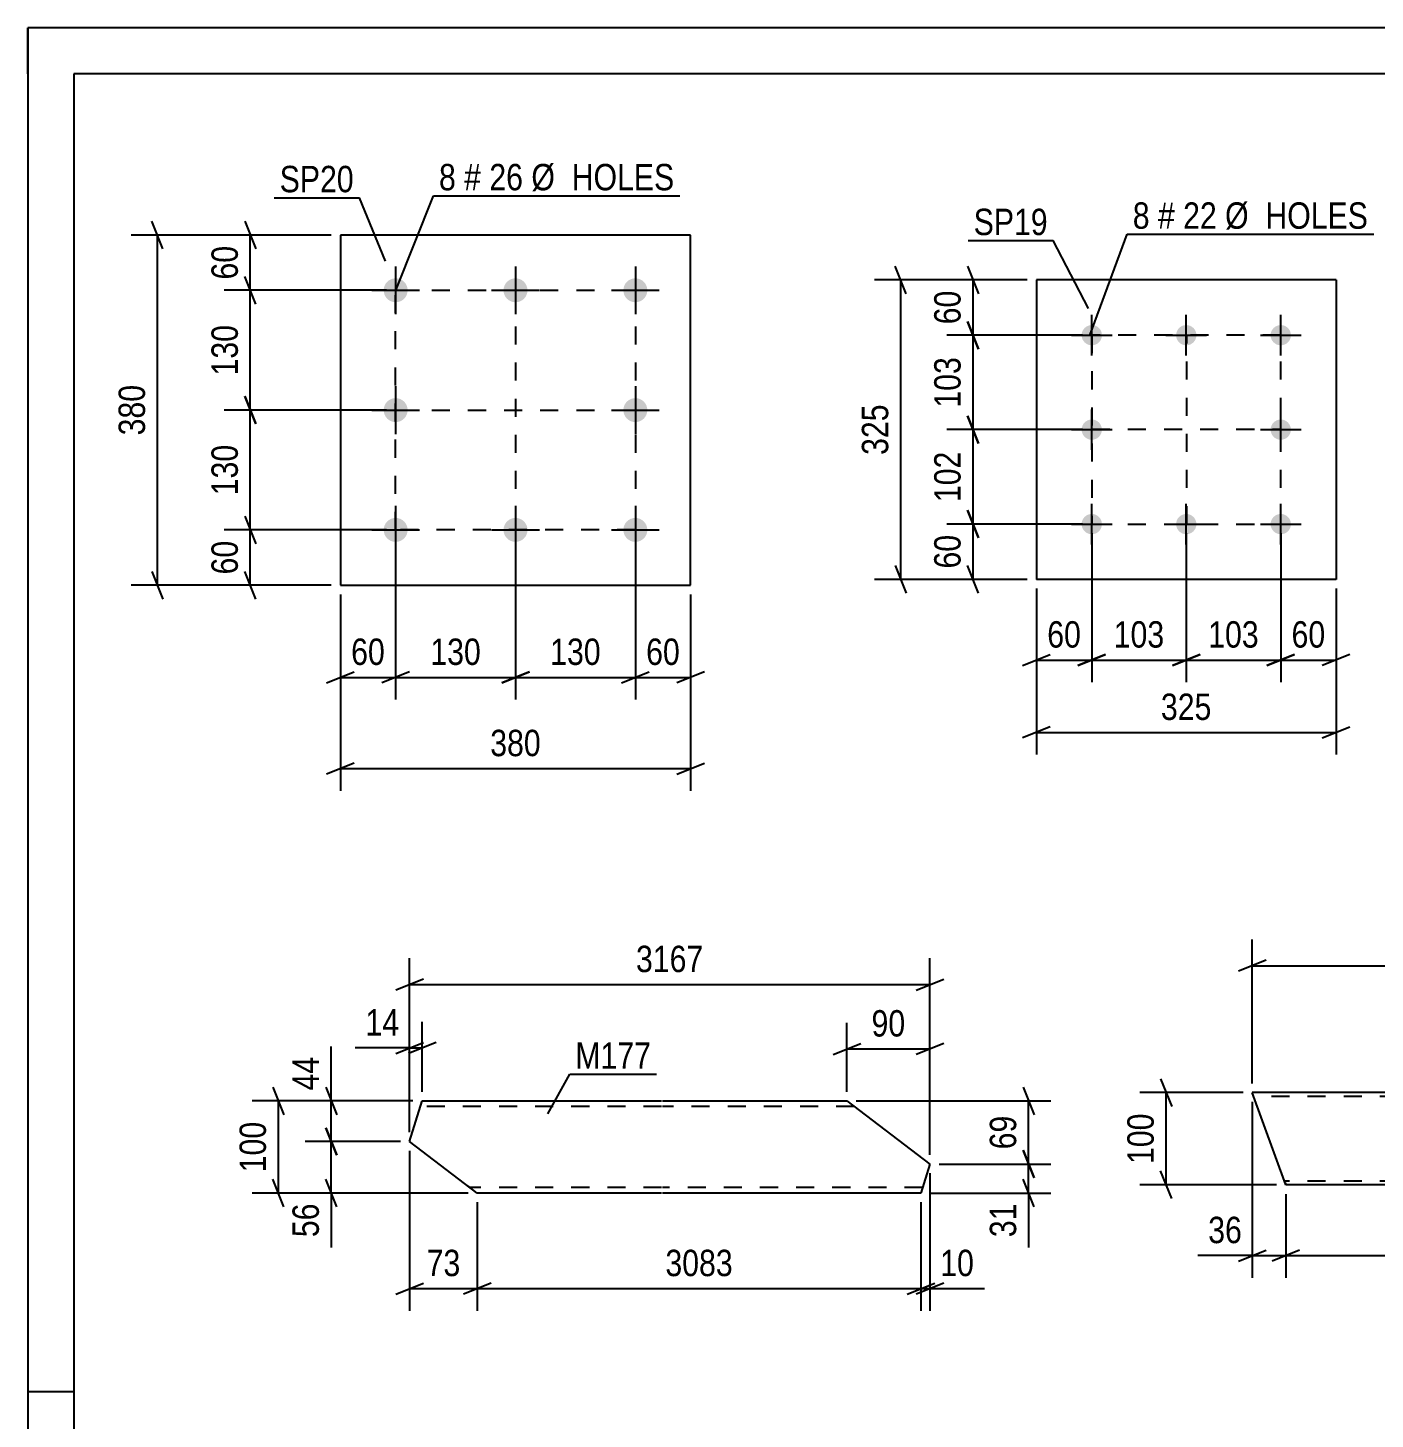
# Model space of a CAD drawing. Header units: millimetres. Extents: x 0 to 420, y 0 to 297.
# Drawn here: x 0 to 146.2, y 146 to 297 of the extents above; entities that cross this region are included whole.
import ezdxf

# ---------------------------------------------------------------- set-up
doc = ezdxf.new("R2010")
doc.units = ezdxf.units.MM
doc.linetypes.add('DXK_LINE_DOT2', pattern=[3.9198, 1.9599, -1.9599])
doc.styles.add('Arial Narrow', font='ARIALN.TTF', dxfattribs={"height": 0.2})

# ---------------------------------------------------------------- blocks, each defined once
blk = doc.blocks.new('Unknown-814409460-1133')
at = {"color": 5, "linetype": 'Continuous'}
for p, q in [((420, 297), (0, 297)), ((0, 297), (0, 0)), ((0, 292), (0, 297)), ((415, 292), (5, 292)), ((5, 292), (5, 5)), ((5, 149), (0, 149))]:
    blk.add_line(p, q, dxfattribs=at)
blk = doc.blocks.new('Part-814409460-1312 - 1296')
at = {"color": 2, "linetype": 'Continuous'}
for p, q in [((141.91, 269.65), (109.41, 269.65)), ((109.41, 269.65), (109.41, 237.15)), ((141.91, 269.65), (141.91, 237.15)), ((141.91, 237.15), (109.41, 237.15))]:
    blk.add_line(p, q, dxfattribs=at)
blk = doc.blocks.new('Bolt-814409460-1345 - 1296')
at = {"linetype": 'Continuous'}
for points in [[(115.41, 264.75, -1), (115.41, 262.55, -1)], [(125.66, 264.75, -1), (125.66, 262.55, -1)], [(135.91, 264.75, -1), (135.91, 262.55, -1)], [(115.41, 254.5, -1), (115.41, 252.3, -1)], [(135.91, 254.5, -1), (135.91, 252.3, -1)], [(115.41, 244.25, -1), (115.41, 242.05, -1)], [(125.66, 244.25, -1), (125.66, 242.05, -1)], [(135.91, 244.25, -1), (135.91, 242.05, -1)]]:
    blk.add_hatch(color=1, dxfattribs=at).paths.add_polyline_path(points)
at = {"color": 1, "linetype": 'Continuous'}
for p, q in [((115.41, 261.45), (115.41, 265.85)), ((125.66, 261.45), (125.66, 265.85)), ((135.91, 261.45), (135.91, 265.85)), ((113.21, 263.65), (117.61, 263.65)), ((123.46, 263.65), (127.86, 263.65)), ((133.71, 263.65), (138.11, 263.65)), ((115.41, 251.2), (115.41, 255.6)), ((135.91, 251.2), (135.91, 255.6)), ((113.21, 253.4), (117.61, 253.4)), ((133.71, 253.4), (138.11, 253.4)), ((115.41, 240.95), (115.41, 245.35)), ((125.66, 240.95), (125.66, 245.35)), ((135.91, 240.95), (135.91, 245.35)), ((113.21, 243.15), (117.61, 243.15)), ((123.46, 243.15), (127.86, 243.15)), ((133.71, 243.15), (138.11, 243.15))]:
    blk.add_line(p, q, dxfattribs=at)
blk = doc.blocks.new('Bolt-814409460-1740 - 1706')
at = {"linetype": 'Continuous'}
for points in [[(39.9, 269.82, -1), (39.9, 267.22, -1)], [(52.9, 269.82, -1), (52.9, 267.22, -1)], [(65.9, 269.82, -1), (65.9, 267.22, -1)], [(39.9, 256.82, -1), (39.9, 254.22, -1)], [(65.9, 256.82, -1), (65.9, 254.22, -1)], [(39.9, 243.82, -1), (39.9, 241.22, -1)], [(52.9, 243.82, -1), (52.9, 241.22, -1)], [(65.9, 243.82, -1), (65.9, 241.22, -1)]]:
    blk.add_hatch(color=1, dxfattribs=at).paths.add_polyline_path(points)
at = {"color": 1, "linetype": 'Continuous'}
for p, q in [((39.9, 271.12), (39.9, 265.92)), ((52.9, 271.12), (52.9, 265.92)), ((65.9, 271.12), (65.9, 265.92)), ((37.3, 268.52), (42.5, 268.52)), ((50.3, 268.52), (55.5, 268.52)), ((63.3, 268.52), (68.5, 268.52)), ((39.9, 258.12), (39.9, 252.92)), ((65.9, 258.12), (65.9, 252.92)), ((37.3, 255.52), (42.5, 255.52)), ((63.3, 255.52), (68.5, 255.52)), ((39.9, 245.12), (39.9, 239.92)), ((52.9, 245.12), (52.9, 239.92)), ((65.9, 245.12), (65.9, 239.92)), ((37.3, 242.52), (42.5, 242.52)), ((50.3, 242.52), (55.5, 242.52)), ((63.3, 242.52), (68.5, 242.52))]:
    blk.add_line(p, q, dxfattribs=at)
blk = doc.blocks.new('Part-814409460-1755 - 1706')
at = {"color": 2, "linetype": 'Continuous'}
for p, q in [((71.9, 274.52), (33.9, 274.52)), ((33.9, 274.52), (33.9, 236.52)), ((71.9, 236.52), (71.9, 274.52)), ((33.9, 236.52), (71.9, 236.52))]:
    blk.add_line(p, q, dxfattribs=at)
blk = doc.blocks.new('Part-814409460-2346 - 2330')
at = {"color": 2, "linetype": 'Continuous'}
for p, q in [((156.46, 181.46), (132.82, 181.46)), ((136.46, 171.46), (132.82, 181.46)), ((176.56, 181.46), (156.56, 181.46)), ((179.91, 172.26), (176.56, 181.46)), ((180.2, 171.46), (179.91, 172.26)), ((156.46, 171.46), (136.46, 171.46)), ((180.2, 171.46), (156.56, 171.46))]:
    blk.add_line(p, q, dxfattribs=at)
at = {"color": 7, "linetype": 'DXK_LINE_DOT2'}
for p, q in [((156.46, 181.06), (132.97, 181.06)), ((176.71, 181.06), (156.56, 181.06)), ((156.46, 171.86), (136.32, 171.86)), ((136.38, 171.69), (136.46, 171.46)), ((180.06, 171.86), (156.56, 171.86)), ((180.18, 171.52), (180.12, 171.69)), ((180.2, 171.46), (180.18, 171.52))]:
    blk.add_line(p, q, dxfattribs=at)
blk = doc.blocks.new('Part-814409460-2461 - 2445')
at = {"color": 2, "linetype": 'Continuous'}
for p, q in [((41.41, 176.16), (42.78, 180.56)), ((42.78, 180.56), (68.75, 180.56)), ((68.85, 180.56), (88.85, 180.56)), ((88.85, 180.56), (97.85, 173.71)), ((48.75, 170.56), (41.41, 176.16)), ((97.85, 173.71), (96.87, 170.56)), ((68.75, 170.56), (48.75, 170.56)), ((96.87, 170.56), (68.85, 170.56))]:
    blk.add_line(p, q, dxfattribs=at)
at = {"color": 7, "linetype": 'DXK_LINE_DOT2'}
for p, q in [((68.75, 179.96), (42.6, 179.96)), ((89.64, 179.96), (68.85, 179.96)), ((48.75, 170.56), (47.74, 171.34)), ((68.75, 171.16), (47.97, 171.16)), ((97.06, 171.16), (68.85, 171.16))]:
    blk.add_line(p, q, dxfattribs=at)
blk = doc.blocks.new('Rectangle-814409460-1433 - 1296')
at = {"color": 1, "linetype": 'DXK_LINE_DOT2'}
blk.add_lwpolyline([(115.41, 243.15), (135.91, 243.15), (135.91, 263.65), (115.41, 263.65), (115.41, 243.15)], close=True, dxfattribs=at)
blk = doc.blocks.new('Rectangle-814409460-1842 - 1706')
at = {"color": 1, "linetype": 'DXK_LINE_DOT2'}
blk.add_lwpolyline([(39.9, 268.52), (65.9, 268.52), (65.9, 242.52), (39.9, 242.52), (39.9, 268.52)], close=True, dxfattribs=at)
blk = doc.blocks.new('Line-814409460-1426 - 1296')
at = {"color": 1, "linetype": 'DXK_LINE_DOT2'}
blk.add_line((115.41, 253.45), (135.91, 253.45), dxfattribs=at)
blk = doc.blocks.new('Line-814409460-1835 - 1706')
at = {"color": 1, "linetype": 'DXK_LINE_DOT2'}
blk.add_line((52.9, 268.52), (52.9, 242.52), dxfattribs=at)
blk = doc.blocks.new('Line-814409460-1419 - 1296')
at = {"color": 1, "linetype": 'DXK_LINE_DOT2'}
blk.add_line((125.71, 243.15), (125.71, 263.65), dxfattribs=at)
blk = doc.blocks.new('Line-814409460-1828 - 1706')
at = {"color": 1, "linetype": 'DXK_LINE_DOT2'}
blk.add_line((39.9, 255.52), (65.9, 255.52), dxfattribs=at)
blk = doc.blocks.new('StraightDimension-814409460-1351 - 1296')
at = {"color": 7, "linetype": 'Continuous'}
for p, q in [((101.93, 271.15), (103.13, 268.15)), ((108.41, 269.65), (99.68, 269.65)), ((102.53, 263.65), (102.53, 269.65)), ((103.13, 262.15), (101.93, 265.15)), ((114.41, 263.65), (99.68, 263.65))]:
    blk.add_line(p, q, dxfattribs=at)
at = {"color": 0}
blk.add_wipeout([(101.78, 269.08), (97.58, 269.08), (97.58, 264.23), (101.78, 264.23)], dxfattribs=at)
at = {"color": 3, "style": 'Arial Narrow'}
blk.add_text('60', height=2.863, rotation=90.0002, dxfattribs=at).set_placement((101.18, 264.83))
blk = doc.blocks.new('StraightDimension-814409460-6947 - 1296')
at = {"color": 7, "linetype": 'Continuous'}
for p, q in [((125.66, 242.15), (125.66, 226)), ((135.91, 242.15), (135.91, 226)), ((124.16, 227.8), (127.16, 229)), ((125.66, 228.4), (135.91, 228.4)), ((137.41, 229), (134.41, 227.8))]:
    blk.add_line(p, q, dxfattribs=at)
at = {"color": 0}
blk.add_wipeout([(134.12, 229.15), (134.12, 233.35), (127.44, 233.35), (127.44, 229.15)], dxfattribs=at)
at = {"color": 3, "style": 'Arial Narrow'}
blk.add_text('103', height=2.863, dxfattribs=at).set_placement((128.04, 229.75))
blk = doc.blocks.new('StraightDimension-814409460-1362 - 1296')
at = {"color": 7, "linetype": 'Continuous'}
for p, q in [((101.93, 244.65), (103.13, 241.65)), ((114.41, 243.15), (99.68, 243.15)), ((102.53, 237.15), (102.53, 243.15)), ((103.13, 235.65), (101.93, 238.65)), ((108.41, 237.15), (99.68, 237.15))]:
    blk.add_line(p, q, dxfattribs=at)
at = {"color": 0}
blk.add_wipeout([(101.78, 242.58), (97.58, 242.58), (97.58, 237.73), (101.78, 237.73)], dxfattribs=at)
at = {"color": 3, "style": 'Arial Narrow'}
blk.add_text('60', height=2.863, rotation=90.0002, dxfattribs=at).set_placement((101.18, 238.33))
blk = doc.blocks.new('StraightDimension-814409460-1373 - 1296')
at = {"color": 7, "linetype": 'Continuous'}
for p, q in [((95.28, 268.15), (94.08, 271.15)), ((108.41, 269.65), (91.83, 269.65)), ((94.68, 237.15), (94.68, 269.65)), ((94.08, 238.65), (95.28, 235.65)), ((108.41, 237.15), (91.83, 237.15))]:
    blk.add_line(p, q, dxfattribs=at)
at = {"color": 0}
blk.add_wipeout([(93.93, 256.75), (89.73, 256.75), (89.73, 250.06), (93.93, 250.06)], dxfattribs=at)
at = {"color": 3, "style": 'Arial Narrow'}
blk.add_text('325', height=2.863, rotation=90.0002, dxfattribs=at).set_placement((93.33, 250.66))
blk = doc.blocks.new('StraightDimension-814409460-2829 - 1296')
at = {"color": 7, "linetype": 'Continuous'}
for p, q in [((101.93, 254.9), (103.13, 251.9)), ((114.41, 253.4), (99.68, 253.4)), ((102.53, 243.15), (102.53, 253.4)), ((103.13, 241.65), (101.93, 244.65)), ((114.41, 243.15), (99.68, 243.15))]:
    blk.add_line(p, q, dxfattribs=at)
at = {"color": 0}
blk.add_wipeout([(101.78, 251.62), (97.58, 251.62), (97.58, 244.94), (101.78, 244.94)], dxfattribs=at)
at = {"color": 3, "style": 'Arial Narrow'}
blk.add_text('102', height=2.863, rotation=90.0002, dxfattribs=at).set_placement((101.18, 245.54))
blk = doc.blocks.new('StraightDimension-814409460-2831 - 1296')
at = {"color": 7, "linetype": 'Continuous'}
for p, q in [((101.93, 265.15), (103.13, 262.15)), ((114.41, 263.65), (99.68, 263.65)), ((102.53, 253.4), (102.53, 263.65)), ((103.13, 251.9), (101.93, 254.9)), ((114.41, 253.4), (99.68, 253.4))]:
    blk.add_line(p, q, dxfattribs=at)
at = {"color": 0}
blk.add_wipeout([(101.78, 261.87), (97.58, 261.87), (97.58, 255.19), (101.78, 255.19)], dxfattribs=at)
at = {"color": 3, "style": 'Arial Narrow'}
blk.add_text('103', height=2.863, rotation=90.0002, dxfattribs=at).set_placement((101.18, 255.79))
blk = doc.blocks.new('StraightDimension-814409460-6946 - 1296')
at = {"color": 7, "linetype": 'Continuous'}
for p, q in [((135.91, 242.15), (135.91, 226)), ((141.91, 236.15), (141.91, 226)), ((134.41, 227.8), (137.41, 229)), ((135.91, 228.4), (141.91, 228.4)), ((143.41, 229), (140.41, 227.8))]:
    blk.add_line(p, q, dxfattribs=at)
at = {"color": 0}
blk.add_wipeout([(141.33, 229.15), (141.33, 233.35), (136.48, 233.35), (136.48, 229.15)], dxfattribs=at)
at = {"color": 3, "style": 'Arial Narrow'}
blk.add_text('60', height=2.863, dxfattribs=at).set_placement((137.08, 229.75))
blk = doc.blocks.new('StraightDimension-814409460-6948 - 1296')
at = {"color": 7, "linetype": 'Continuous'}
for p, q in [((115.41, 242.15), (115.41, 226)), ((125.66, 242.15), (125.66, 226)), ((113.91, 227.8), (116.91, 229)), ((115.41, 228.4), (125.66, 228.4)), ((127.16, 229), (124.16, 227.8))]:
    blk.add_line(p, q, dxfattribs=at)
at = {"color": 0}
blk.add_wipeout([(123.87, 229.15), (123.87, 233.35), (117.19, 233.35), (117.19, 229.15)], dxfattribs=at)
at = {"color": 3, "style": 'Arial Narrow'}
blk.add_text('103', height=2.863, dxfattribs=at).set_placement((117.79, 229.75))
blk = doc.blocks.new('StraightDimension-814409460-6949 - 1296')
at = {"color": 7, "linetype": 'Continuous'}
for p, q in [((115.41, 242.15), (115.41, 226)), ((109.41, 236.15), (109.41, 226)), ((107.91, 227.8), (110.91, 229)), ((109.41, 228.4), (115.41, 228.4)), ((116.91, 229), (113.91, 227.8))]:
    blk.add_line(p, q, dxfattribs=at)
at = {"color": 0}
blk.add_wipeout([(114.83, 229.15), (114.83, 233.35), (109.98, 233.35), (109.98, 229.15)], dxfattribs=at)
at = {"color": 3, "style": 'Arial Narrow'}
blk.add_text('60', height=2.863, dxfattribs=at).set_placement((110.58, 229.75))
blk = doc.blocks.new('StraightDimension-814409460-6971 - 1296')
at = {"color": 7, "linetype": 'Continuous'}
for p, q in [((109.41, 236.15), (109.41, 218.15)), ((141.91, 236.15), (141.91, 218.15)), ((110.91, 221.15), (107.91, 219.95)), ((109.41, 220.55), (141.91, 220.55)), ((140.41, 219.95), (143.41, 221.15))]:
    blk.add_line(p, q, dxfattribs=at)
at = {"color": 0}
blk.add_wipeout([(129, 221.3), (129, 225.5), (122.31, 225.5), (122.31, 221.3)], dxfattribs=at)
at = {"color": 3, "style": 'Arial Narrow'}
blk.add_text('325', height=2.863, dxfattribs=at).set_placement((122.91, 221.9))
blk = doc.blocks.new('StraightDimension-814409460-1814 - 1706')
at = {"color": 7, "linetype": 'Continuous'}
for p, q in [((23.53, 244.02), (24.73, 241.02)), ((38.9, 242.52), (21.28, 242.52)), ((24.13, 236.52), (24.13, 242.52)), ((24.73, 235.02), (23.53, 238.02)), ((32.9, 236.52), (21.28, 236.52))]:
    blk.add_line(p, q, dxfattribs=at)
at = {"color": 0}
blk.add_wipeout([(23.38, 241.95), (19.18, 241.95), (19.18, 237.09), (23.38, 237.09)], dxfattribs=at)
at = {"color": 3, "style": 'Arial Narrow'}
blk.add_text('60', height=2.863, rotation=90.0002, dxfattribs=at).set_placement((22.78, 237.69))
blk = doc.blocks.new('StraightDimension-814409460-1757 - 1706')
at = {"color": 7, "linetype": 'Continuous'}
for p, q in [((33.9, 235.52), (33.9, 214.22)), ((71.9, 235.52), (71.9, 214.22)), ((35.4, 217.22), (32.4, 216.02)), ((33.9, 216.62), (71.9, 216.62)), ((70.4, 216.02), (73.4, 217.22))]:
    blk.add_line(p, q, dxfattribs=at)
at = {"color": 0}
blk.add_wipeout([(56.24, 217.37), (56.24, 221.57), (49.56, 221.57), (49.56, 217.37)], dxfattribs=at)
at = {"color": 3, "style": 'Arial Narrow'}
blk.add_text('380', height=2.863, dxfattribs=at).set_placement((50.16, 217.97))
blk = doc.blocks.new('StraightDimension-814409460-1768 - 1706')
at = {"color": 7, "linetype": 'Continuous'}
for p, q in [((65.9, 241.52), (65.9, 224.12)), ((71.9, 235.52), (71.9, 224.12)), ((64.4, 225.92), (67.4, 227.12)), ((65.9, 226.52), (71.9, 226.52)), ((73.4, 227.12), (70.4, 225.92))]:
    blk.add_line(p, q, dxfattribs=at)
at = {"color": 0}
blk.add_wipeout([(71.33, 227.27), (71.33, 231.47), (66.47, 231.47), (66.47, 227.27)], dxfattribs=at)
at = {"color": 3, "style": 'Arial Narrow'}
blk.add_text('60', height=2.863, dxfattribs=at).set_placement((67.07, 227.87))
blk = doc.blocks.new('StraightDimension-814409460-1778 - 1706')
at = {"color": 7, "linetype": 'Continuous'}
for p, q in [((39.9, 241.52), (39.9, 224.12)), ((33.9, 235.52), (33.9, 224.12)), ((32.4, 225.92), (35.4, 227.12)), ((33.9, 226.52), (39.9, 226.52)), ((41.4, 227.12), (38.4, 225.92))]:
    blk.add_line(p, q, dxfattribs=at)
at = {"color": 0}
blk.add_wipeout([(39.33, 227.27), (39.33, 231.47), (34.47, 231.47), (34.47, 227.27)], dxfattribs=at)
at = {"color": 3, "style": 'Arial Narrow'}
blk.add_text('60', height=2.863, dxfattribs=at).set_placement((35.07, 227.87))
blk = doc.blocks.new('StraightDimension-814409460-1793 - 1706')
at = {"color": 7, "linetype": 'Continuous'}
for p, q in [((14.66, 273.02), (13.46, 276.02)), ((32.9, 274.52), (11.21, 274.52)), ((14.06, 236.52), (14.06, 274.52)), ((13.46, 238.02), (14.66, 235.02)), ((32.9, 236.52), (11.21, 236.52))]:
    blk.add_line(p, q, dxfattribs=at)
at = {"color": 0}
blk.add_wipeout([(13.31, 258.86), (9.11, 258.86), (9.11, 252.18), (13.31, 252.18)], dxfattribs=at)
at = {"color": 3, "style": 'Arial Narrow'}
blk.add_text('380', height=2.863, rotation=90.0002, dxfattribs=at).set_placement((12.71, 252.78))
blk = doc.blocks.new('StraightDimension-814409460-1804 - 1706')
at = {"color": 7, "linetype": 'Continuous'}
for p, q in [((23.53, 276.02), (24.73, 273.02)), ((32.9, 274.52), (21.28, 274.52)), ((24.13, 268.52), (24.13, 274.52)), ((24.73, 267.02), (23.53, 270.02)), ((38.9, 268.52), (21.28, 268.52))]:
    blk.add_line(p, q, dxfattribs=at)
at = {"color": 0}
blk.add_wipeout([(23.38, 273.95), (19.18, 273.95), (19.18, 269.09), (23.38, 269.09)], dxfattribs=at)
at = {"color": 3, "style": 'Arial Narrow'}
blk.add_text('60', height=2.863, rotation=90.0002, dxfattribs=at).set_placement((22.78, 269.69))
blk = doc.blocks.new('StraightDimension-814409460-3443 - 1706')
at = {"color": 7, "linetype": 'Continuous'}
for p, q in [((39.9, 241.52), (39.9, 224.12)), ((52.9, 241.52), (52.9, 224.12)), ((41.4, 227.12), (38.4, 225.92)), ((39.9, 226.52), (52.9, 226.52)), ((51.4, 225.92), (54.4, 227.12))]:
    blk.add_line(p, q, dxfattribs=at)
at = {"color": 0}
blk.add_wipeout([(49.74, 227.27), (49.74, 231.47), (43.06, 231.47), (43.06, 227.27)], dxfattribs=at)
at = {"color": 3, "style": 'Arial Narrow'}
blk.add_text('130', height=2.863, dxfattribs=at).set_placement((43.66, 227.87))
blk = doc.blocks.new('StraightDimension-814409460-3445 - 1706')
at = {"color": 7, "linetype": 'Continuous'}
for p, q in [((52.9, 241.52), (52.9, 224.12)), ((65.9, 241.52), (65.9, 224.12)), ((54.4, 227.12), (51.4, 225.92)), ((52.9, 226.52), (65.9, 226.52)), ((64.4, 225.92), (67.4, 227.12))]:
    blk.add_line(p, q, dxfattribs=at)
at = {"color": 0}
blk.add_wipeout([(62.74, 227.27), (62.74, 231.47), (56.06, 231.47), (56.06, 227.27)], dxfattribs=at)
at = {"color": 3, "style": 'Arial Narrow'}
blk.add_text('130', height=2.863, dxfattribs=at).set_placement((56.66, 227.87))
blk = doc.blocks.new('StraightDimension-814409460-3465 - 1706')
at = {"color": 7, "linetype": 'Continuous'}
for p, q in [((24.73, 254.02), (23.53, 257.02)), ((38.9, 255.52), (21.28, 255.52)), ((24.13, 242.52), (24.13, 255.52)), ((23.53, 244.02), (24.73, 241.02)), ((38.9, 242.52), (21.28, 242.52))]:
    blk.add_line(p, q, dxfattribs=at)
at = {"color": 0}
blk.add_wipeout([(23.38, 252.36), (19.18, 252.36), (19.18, 245.68), (23.38, 245.68)], dxfattribs=at)
at = {"color": 3, "style": 'Arial Narrow'}
blk.add_text('130', height=2.863, rotation=90.0002, dxfattribs=at).set_placement((22.78, 246.28))
blk = doc.blocks.new('StraightDimension-814409460-3467 - 1706')
at = {"color": 7, "linetype": 'Continuous'}
for p, q in [((24.73, 267.02), (23.53, 270.02)), ((38.9, 268.52), (21.28, 268.52)), ((24.13, 255.52), (24.13, 268.52)), ((23.53, 257.02), (24.73, 254.02)), ((38.9, 255.52), (21.28, 255.52))]:
    blk.add_line(p, q, dxfattribs=at)
at = {"color": 0}
blk.add_wipeout([(23.38, 265.36), (19.18, 265.36), (19.18, 258.68), (23.38, 258.68)], dxfattribs=at)
at = {"color": 3, "style": 'Arial Narrow'}
blk.add_text('130', height=2.863, rotation=90.0002, dxfattribs=at).set_placement((22.78, 259.28))
blk = doc.blocks.new('StraightDimension-814409460-2394 - 2330')
at = {"color": 7, "linetype": 'Continuous'}
for p, q in [((136.46, 170.46), (136.46, 161.38)), ((180.2, 170.46), (180.2, 161.38)), ((137.96, 164.38), (134.96, 163.18)), ((136.46, 163.78), (180.2, 163.78)), ((178.7, 163.18), (181.7, 164.38))]:
    blk.add_line(p, q, dxfattribs=at)
at = {"color": 0}
blk.add_wipeout([(162.59, 164.53), (162.59, 168.73), (154.08, 168.73), (154.08, 164.53)], dxfattribs=at)
at = {"color": 3, "style": 'Arial Narrow'}
blk.add_text('3225', height=2.863, dxfattribs=at).set_placement((154.68, 165.13))
blk = doc.blocks.new('StraightDimension-814409460-2349 - 2330')
at = {"color": 7, "linetype": 'Continuous'}
for p, q in [((122.88, 182.96), (124.08, 179.96)), ((131.82, 181.46), (120.63, 181.46)), ((123.48, 171.46), (123.48, 181.46)), ((124.08, 169.96), (122.88, 172.96)), ((135.46, 171.46), (120.63, 171.46))]:
    blk.add_line(p, q, dxfattribs=at)
at = {"color": 0}
blk.add_wipeout([(122.73, 179.8), (118.53, 179.8), (118.53, 173.12), (122.73, 173.12)], dxfattribs=at)
at = {"color": 3, "style": 'Arial Narrow'}
blk.add_text('100', height=2.863, rotation=90.0002, dxfattribs=at).set_placement((122.13, 173.72))
blk = doc.blocks.new('StraightDimension-814409460-2377 - 2330')
at = {"color": 7, "linetype": 'Continuous'}
for p, q in [((132.82, 180.46), (132.82, 161.38)), ((136.46, 170.46), (136.46, 161.38)), ((131.32, 163.18), (134.32, 164.38)), ((132.82, 163.78), (136.46, 163.78)), ((137.96, 164.38), (134.96, 163.18))]:
    blk.add_line(p, q, dxfattribs=at)
at = {"color": 0}
blk.add_wipeout([(132.3, 164.53), (132.3, 168.73), (127.44, 168.73), (127.44, 164.53)], dxfattribs=at)
at = {"color": 7, "linetype": 'Continuous'}
blk.add_line((132.82, 163.78), (126.92, 163.78), dxfattribs=at)
blk.add_line((132.82, 163.78), (126.92, 163.78), dxfattribs=at)
at = {"color": 3, "style": 'Arial Narrow'}
blk.add_text('36', height=2.863, dxfattribs=at).set_placement((128.04, 165.13))
blk = doc.blocks.new('StraightDimension-814409460-2431 - 2330')
at = {"color": 7, "linetype": 'Continuous'}
for p, q in [((132.82, 182.46), (132.82, 198.08)), ((180.2, 172.46), (180.2, 198.08)), ((134.32, 195.83), (131.32, 194.63)), ((132.82, 195.23), (180.2, 195.23)), ((178.7, 194.63), (181.7, 195.83))]:
    blk.add_line(p, q, dxfattribs=at)
at = {"color": 0}
blk.add_wipeout([(160.77, 195.98), (160.77, 200.18), (152.26, 200.18), (152.26, 195.98)], dxfattribs=at)
at = {"color": 3, "style": 'Arial Narrow'}
blk.add_text('3261', height=2.863, dxfattribs=at).set_placement((152.86, 196.58))
blk = doc.blocks.new('StraightDimension-814409460-2564 - 2445')
at = {"color": 7, "linetype": 'Continuous'}
for p, q in [((88.85, 181.56), (88.85, 189.05)), ((97.85, 174.71), (97.85, 189.05)), ((87.35, 185.6), (90.35, 186.8)), ((88.85, 186.2), (97.85, 186.2)), ((99.35, 186.8), (96.35, 185.6))]:
    blk.add_line(p, q, dxfattribs=at)
at = {"color": 0}
blk.add_wipeout([(95.78, 186.95), (95.78, 191.15), (90.92, 191.15), (90.92, 186.95)], dxfattribs=at)
at = {"color": 3, "style": 'Arial Narrow'}
blk.add_text('90', height=2.863, dxfattribs=at).set_placement((91.52, 187.55))
blk = doc.blocks.new('StraightDimension-814409460-2592 - 2445')
at = {"color": 7, "linetype": 'Continuous'}
for p, q in [((41.41, 177.16), (41.41, 189.16)), ((42.78, 181.56), (42.78, 189.16)), ((39.91, 185.71), (42.91, 186.91)), ((44.28, 186.91), (41.28, 185.71)), ((41.41, 186.31), (42.78, 186.31))]:
    blk.add_line(p, q, dxfattribs=at)
at = {"color": 0}
blk.add_wipeout([(40.89, 187.06), (40.89, 191.26), (36.03, 191.26), (36.03, 187.06)], dxfattribs=at)
at = {"color": 7, "linetype": 'Continuous'}
blk.add_line((41.41, 186.31), (35.51, 186.31), dxfattribs=at)
blk.add_line((41.41, 186.31), (35.51, 186.31), dxfattribs=at)
at = {"color": 3, "style": 'Arial Narrow'}
blk.add_text('14', height=2.863, dxfattribs=at).set_placement((36.63, 187.66))
blk = doc.blocks.new('StraightDimension-814409460-2497 - 2445')
at = {"color": 7, "linetype": 'Continuous'}
for p, q in [((97.85, 172.71), (97.85, 157.8)), ((96.87, 169.56), (96.87, 157.8)), ((95.37, 159.6), (98.37, 160.8)), ((99.35, 160.8), (96.35, 159.6)), ((96.87, 160.2), (97.85, 160.2))]:
    blk.add_line(p, q, dxfattribs=at)
at = {"color": 0}
blk.add_wipeout([(103.23, 160.95), (103.23, 165.15), (98.37, 165.15), (98.37, 160.95)], dxfattribs=at)
at = {"color": 7, "linetype": 'Continuous'}
blk.add_line((97.85, 160.2), (103.76, 160.2), dxfattribs=at)
blk.add_line((97.85, 160.2), (103.76, 160.2), dxfattribs=at)
at = {"color": 3, "style": 'Arial Narrow'}
blk.add_text('10', height=2.863, dxfattribs=at).set_placement((98.97, 161.55))
blk = doc.blocks.new('StraightDimension-814409460-2464 - 2445')
at = {"color": 7, "linetype": 'Continuous'}
for p, q in [((26.58, 182.06), (27.78, 179.06)), ((41.78, 180.56), (24.33, 180.56)), ((27.18, 170.56), (27.18, 180.56)), ((27.78, 169.06), (26.58, 172.06)), ((47.75, 170.56), (24.33, 170.56))]:
    blk.add_line(p, q, dxfattribs=at)
at = {"color": 0}
blk.add_wipeout([(26.43, 178.91), (22.23, 178.91), (22.23, 172.22), (26.43, 172.22)], dxfattribs=at)
at = {"color": 3, "style": 'Arial Narrow'}
blk.add_text('100', height=2.863, rotation=90.0002, dxfattribs=at).set_placement((25.83, 172.82))
blk = doc.blocks.new('StraightDimension-814409460-2546 - 2445')
at = {"color": 7, "linetype": 'Continuous'}
for p, q in [((41.41, 175.16), (41.41, 157.8)), ((48.75, 169.56), (48.75, 157.8)), ((39.91, 159.6), (42.91, 160.8)), ((41.41, 160.2), (48.75, 160.2)), ((50.25, 160.8), (47.25, 159.6))]:
    blk.add_line(p, q, dxfattribs=at)
at = {"color": 0}
blk.add_wipeout([(47.51, 160.95), (47.51, 165.15), (42.66, 165.15), (42.66, 160.95)], dxfattribs=at)
at = {"color": 3, "style": 'Arial Narrow'}
blk.add_text('73', height=2.863, dxfattribs=at).set_placement((43.26, 161.55))
blk = doc.blocks.new('StraightDimension-814409460-2522 - 2445')
at = {"color": 7, "linetype": 'Continuous'}
for p, q in [((48.75, 169.56), (48.75, 157.8)), ((96.87, 169.56), (96.87, 157.8)), ((50.25, 160.8), (47.25, 159.6)), ((48.75, 160.2), (96.87, 160.2)), ((95.37, 159.6), (98.37, 160.8))]:
    blk.add_line(p, q, dxfattribs=at)
at = {"color": 0}
blk.add_wipeout([(77.07, 160.95), (77.07, 165.15), (68.56, 165.15), (68.56, 160.95)], dxfattribs=at)
at = {"color": 3, "style": 'Arial Narrow'}
blk.add_text('3083', height=2.863, dxfattribs=at).set_placement((69.16, 161.55))
blk = doc.blocks.new('StraightDimension-814409460-2610 - 2445')
at = {"color": 7, "linetype": 'Continuous'}
for p, q in [((107.96, 182.06), (109.16, 179.06)), ((89.85, 180.56), (110.96, 180.56)), ((108.56, 173.71), (108.56, 180.56)), ((109.16, 172.21), (107.96, 175.21)), ((98.85, 173.71), (110.96, 173.71))]:
    blk.add_line(p, q, dxfattribs=at)
at = {"color": 0}
blk.add_wipeout([(107.81, 179.56), (103.61, 179.56), (103.61, 174.71), (107.81, 174.71)], dxfattribs=at)
at = {"color": 3, "style": 'Arial Narrow'}
blk.add_text('69', height=2.863, rotation=90.0002, dxfattribs=at).set_placement((107.21, 175.31))
blk = doc.blocks.new('StraightDimension-814409460-2638 - 2445')
at = {"color": 7, "linetype": 'Continuous'}
for p, q in [((107.96, 175.21), (109.16, 172.21)), ((98.85, 173.71), (110.96, 173.71)), ((108.56, 170.56), (108.56, 173.71)), ((109.16, 169.06), (107.96, 172.06)), ((97.87, 170.56), (110.96, 170.56))]:
    blk.add_line(p, q, dxfattribs=at)
at = {"color": 0}
blk.add_wipeout([(107.81, 170.04), (103.61, 170.04), (103.61, 165.18), (107.81, 165.18)], dxfattribs=at)
at = {"color": 7, "linetype": 'Continuous'}
blk.add_line((108.56, 170.56), (108.56, 164.66), dxfattribs=at)
blk.add_line((108.56, 170.56), (108.56, 164.66), dxfattribs=at)
at = {"color": 3, "style": 'Arial Narrow'}
blk.add_text('31', height=2.863, rotation=90.0002, dxfattribs=at).set_placement((107.21, 165.78))
blk = doc.blocks.new('StraightDimension-814409460-2667 - 2445')
at = {"color": 7, "linetype": 'Continuous'}
for p, q in [((32.32, 177.66), (33.52, 174.66)), ((40.41, 176.16), (30.07, 176.16)), ((32.92, 170.56), (32.92, 176.16)), ((33.52, 169.06), (32.32, 172.06)), ((47.75, 170.56), (30.07, 170.56))]:
    blk.add_line(p, q, dxfattribs=at)
at = {"color": 0}
blk.add_wipeout([(32.17, 170.04), (27.97, 170.04), (27.97, 165.18), (32.17, 165.18)], dxfattribs=at)
at = {"color": 7, "linetype": 'Continuous'}
blk.add_line((32.92, 170.56), (32.92, 164.66), dxfattribs=at)
blk.add_line((32.92, 170.56), (32.92, 164.66), dxfattribs=at)
at = {"color": 3, "style": 'Arial Narrow'}
blk.add_text('56', height=2.863, rotation=90.0002, dxfattribs=at).set_placement((31.57, 165.78))
blk = doc.blocks.new('StraightDimension-814409460-2691 - 2445')
at = {"color": 7, "linetype": 'Continuous'}
for p, q in [((32.32, 182.06), (33.52, 179.06)), ((41.78, 180.56), (30.07, 180.56)), ((32.92, 176.16), (32.92, 180.56)), ((33.52, 174.66), (32.32, 177.66)), ((40.41, 176.16), (30.07, 176.16))]:
    blk.add_line(p, q, dxfattribs=at)
at = {"color": 0}
blk.add_wipeout([(32.17, 185.95), (27.97, 185.95), (27.97, 181.09), (32.17, 181.09)], dxfattribs=at)
at = {"color": 7, "linetype": 'Continuous'}
blk.add_line((32.92, 180.56), (32.92, 186.47), dxfattribs=at)
blk.add_line((32.92, 180.56), (32.92, 186.47), dxfattribs=at)
at = {"color": 3, "style": 'Arial Narrow'}
blk.add_text('44', height=2.863, rotation=90.0002, dxfattribs=at).set_placement((31.57, 181.69))
blk = doc.blocks.new('StraightDimension-814409460-2716 - 2445')
at = {"color": 7, "linetype": 'Continuous'}
for p, q in [((41.41, 177.16), (41.41, 196.04)), ((97.85, 174.71), (97.85, 196.04)), ((42.91, 193.79), (39.91, 192.59)), ((96.35, 192.59), (99.35, 193.79)), ((41.41, 193.19), (97.85, 193.19))]:
    blk.add_line(p, q, dxfattribs=at)
at = {"color": 0}
blk.add_wipeout([(73.89, 193.94), (73.89, 198.14), (65.37, 198.14), (65.37, 193.94)], dxfattribs=at)
at = {"color": 3, "style": 'Arial Narrow'}
blk.add_text('3167', height=2.863, dxfattribs=at).set_placement((65.97, 194.54))
blk = doc.blocks.new('Mark-814409460-1308 - 1296')
at = {"color": 0}
blk.add_wipeout([(110.64, 274.51), (110.64, 277.51), (102.6, 277.51), (102.6, 274.51)], dxfattribs=at)
blk.add_wipeout([(110.64, 274.51), (110.64, 277.51), (102.6, 277.51), (102.6, 274.51)], dxfattribs=at)
at = {"color": 30, "linetype": 'Continuous'}
for p in [(102, 273.91), (115.05, 266.56)]:
    blk.add_line(p, (111.24, 273.91), dxfattribs=at)
at = {"color": 3, "style": 'Arial Narrow'}
blk.add_text('SP19', height=2.863, dxfattribs=at).set_placement((102.6, 274.51))
blk = doc.blocks.new('Mark-814409460-1341 - 1296')
at = {"color": 0}
for points in [[(121.69, 275.2), (121.69, 278.2), (119.86, 278.2), (119.86, 275.2)], [(124.42, 275.2), (124.42, 278.2), (122.59, 278.2), (122.59, 275.2)], [(128.97, 275.2), (128.97, 278.2), (125.32, 278.2), (125.32, 275.2)], [(145.4, 275.2), (145.4, 278.2), (129.87, 278.2), (129.87, 275.2)]]:
    blk.add_wipeout(points, dxfattribs=at)
for points in [[(121.69, 275.2), (121.69, 278.2), (119.86, 278.2), (119.86, 275.2)], [(124.42, 275.2), (124.42, 278.2), (122.59, 278.2), (122.59, 275.2)], [(128.97, 275.2), (128.97, 278.2), (125.32, 278.2), (125.32, 275.2)], [(145.4, 275.2), (145.4, 278.2), (129.87, 278.2), (129.87, 275.2)]]:
    blk.add_wipeout(points, dxfattribs=at)
at = {"color": 7, "linetype": 'Continuous'}
for p, q in [((115.24, 263.72), (119.26, 274.6)), ((119.26, 274.6), (146, 274.6))]:
    blk.add_line(p, q, dxfattribs=at)
at = {"color": 3, "style": 'Arial Narrow'}
for s, height, p in [('8', 2.86, (119.86, 275.2)), ('#', 2.86, (122.59, 275.2)), ('22', 2.863, (125.32, 275.2)), ('Ø  HOLES', 2.863, (129.87, 275.2))]:
    blk.add_text(s, height=height, dxfattribs=at).set_placement(p)
blk = doc.blocks.new('Mark-814409460-1736 - 1706')
at = {"color": 0}
for points in [[(46.43, 279.37), (46.43, 282.37), (44.6, 282.37), (44.6, 279.37)], [(49.16, 279.37), (49.16, 282.37), (47.33, 282.37), (47.33, 279.37)], [(53.72, 279.37), (53.72, 282.37), (50.06, 282.37), (50.06, 279.37)], [(70.14, 279.37), (70.14, 282.37), (54.62, 282.37), (54.62, 279.37)]]:
    blk.add_wipeout(points, dxfattribs=at)
for points in [[(46.43, 279.37), (46.43, 282.37), (44.6, 282.37), (44.6, 279.37)], [(49.16, 279.37), (49.16, 282.37), (47.33, 282.37), (47.33, 279.37)], [(53.72, 279.37), (53.72, 282.37), (50.06, 282.37), (50.06, 279.37)], [(70.14, 279.37), (70.14, 282.37), (54.62, 282.37), (54.62, 279.37)]]:
    blk.add_wipeout(points, dxfattribs=at)
at = {"color": 7, "linetype": 'Continuous'}
for p, q in [((39.94, 268.59), (44, 278.77)), ((44, 278.77), (70.74, 278.77))]:
    blk.add_line(p, q, dxfattribs=at)
at = {"color": 3, "style": 'Arial Narrow'}
for s, height, p in [('Ø  HOLES', 2.863, (54.62, 279.37)), ('8', 2.86, (44.6, 279.37)), ('#', 2.86, (47.33, 279.37)), ('26', 2.863, (50.06, 279.37))]:
    blk.add_text(s, height=height, dxfattribs=at).set_placement(p)
blk = doc.blocks.new('Mark-814409460-1751 - 1706')
at = {"color": 0}
blk.add_wipeout([(35.36, 279.16), (35.36, 282.16), (27.32, 282.16), (27.32, 279.16)], dxfattribs=at)
blk.add_wipeout([(35.36, 279.16), (35.36, 282.16), (27.32, 282.16), (27.32, 279.16)], dxfattribs=at)
at = {"color": 30, "linetype": 'Continuous'}
for p in [(26.72, 278.56), (38.79, 271.68)]:
    blk.add_line(p, (35.96, 278.56), dxfattribs=at)
at = {"color": 3, "style": 'Arial Narrow'}
blk.add_text('SP20', height=2.863, dxfattribs=at).set_placement((27.32, 279.16))
blk = doc.blocks.new('Mark-814409460-2457 - 2445')
at = {"color": 0}
blk.add_wipeout([(67.61, 184.05), (67.61, 187.05), (59.39, 187.05), (59.39, 184.05)], dxfattribs=at)
blk.add_wipeout([(67.61, 184.05), (67.61, 187.05), (59.39, 187.05), (59.39, 184.05)], dxfattribs=at)
at = {"color": 30, "linetype": 'Continuous'}
for p, q in [((56.4, 179.16), (58.79, 183.45)), ((58.79, 183.45), (68.21, 183.45))]:
    blk.add_line(p, q, dxfattribs=at)
at = {"color": 3, "style": 'Arial Narrow'}
blk.add_text('M177', height=2.863, dxfattribs=at).set_placement((59.39, 184.05))

msp = doc.modelspace()

# ---------------------------------------------------------------- block references
for name in ['Unknown-814409460-1133', 'Part-814409460-1755 - 1706', 'Bolt-814409460-1740 - 1706', 'Part-814409460-1312 - 1296', 'Rectangle-814409460-1842 - 1706', 'Line-814409460-1835 - 1706', 'Bolt-814409460-1345 - 1296', 'Rectangle-814409460-1433 - 1296', 'Line-814409460-1419 - 1296', 'Line-814409460-1828 - 1706', 'Line-814409460-1426 - 1296', 'Part-814409460-2346 - 2330', 'Part-814409460-2461 - 2445']:
    msp.add_blockref(name, (0, 0))

# ---------------------------------------------------------------- next in the draw order: block references
for name in ['Mark-814409460-1736 - 1706', 'StraightDimension-814409460-1351 - 1296', 'StraightDimension-814409460-1362 - 1296', 'StraightDimension-814409460-1814 - 1706', 'StraightDimension-814409460-6947 - 1296', 'StraightDimension-814409460-2592 - 2445', 'StraightDimension-814409460-2564 - 2445', 'StraightDimension-814409460-2497 - 2445', 'StraightDimension-814409460-2394 - 2330']:
    msp.add_blockref(name, (0, 0))

# ---------------------------------------------------------------- next in the draw order: block references
for name in ['StraightDimension-814409460-1373 - 1296', 'StraightDimension-814409460-6946 - 1296', 'StraightDimension-814409460-1757 - 1706', 'StraightDimension-814409460-2349 - 2330', 'StraightDimension-814409460-2464 - 2445', 'StraightDimension-814409460-2610 - 2445']:
    msp.add_blockref(name, (0, 0))

# ---------------------------------------------------------------- next in the draw order: block references
for name in ['Mark-814409460-1308 - 1296', 'StraightDimension-814409460-2829 - 1296', 'StraightDimension-814409460-1778 - 1706', 'StraightDimension-814409460-1768 - 1706', 'StraightDimension-814409460-2377 - 2330', 'StraightDimension-814409460-2546 - 2445']:
    msp.add_blockref(name, (0, 0))

# ---------------------------------------------------------------- next in the draw order: block references
for name in ['Mark-814409460-1341 - 1296', 'StraightDimension-814409460-1793 - 1706', 'StraightDimension-814409460-2831 - 1296', 'StraightDimension-814409460-6948 - 1296', 'StraightDimension-814409460-3443 - 1706', 'StraightDimension-814409460-2431 - 2330', 'StraightDimension-814409460-2522 - 2445']:
    msp.add_blockref(name, (0, 0))

# ---------------------------------------------------------------- next in the draw order: block references
for name in ['StraightDimension-814409460-1804 - 1706', 'StraightDimension-814409460-3465 - 1706', 'StraightDimension-814409460-6949 - 1296', 'StraightDimension-814409460-3445 - 1706', 'StraightDimension-814409460-2667 - 2445', 'StraightDimension-814409460-2638 - 2445']:
    msp.add_blockref(name, (0, 0))

# ---------------------------------------------------------------- next in the draw order: block references
for name in ['Mark-814409460-1751 - 1706', 'StraightDimension-814409460-3467 - 1706', 'StraightDimension-814409460-6971 - 1296', 'StraightDimension-814409460-2691 - 2445']:
    msp.add_blockref(name, (0, 0))

# ---------------------------------------------------------------- next in the draw order: block references
msp.add_blockref('StraightDimension-814409460-2716 - 2445', (0, 0))

# ---------------------------------------------------------------- next in the draw order: block references
msp.add_blockref('Mark-814409460-2457 - 2445', (0, 0))

doc.saveas('drawing.dxf')
